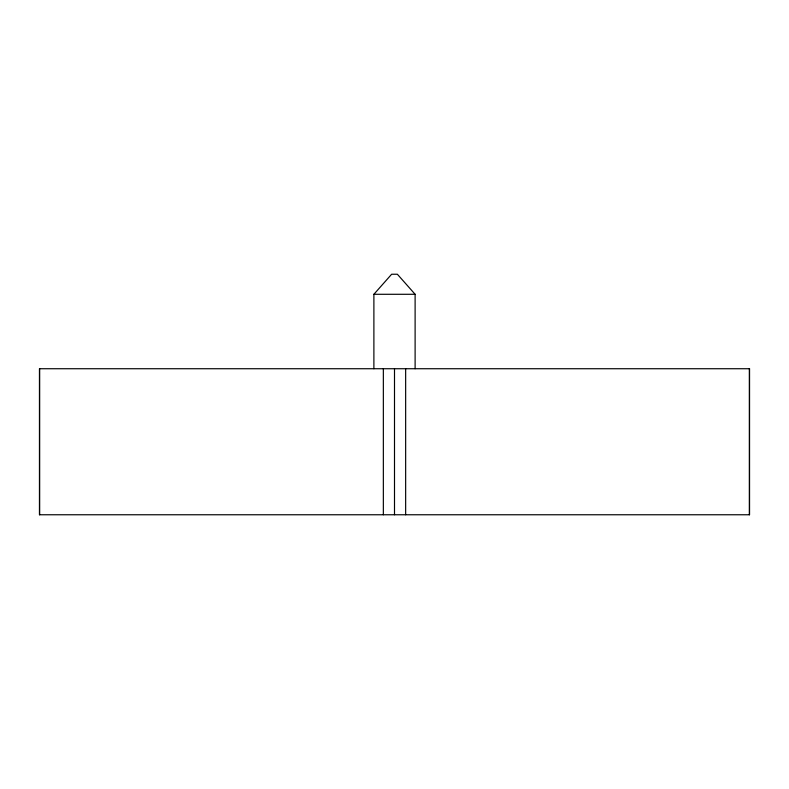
<?xml version="1.0" encoding="UTF-8"?>
<svg xmlns="http://www.w3.org/2000/svg" width="789" height="789" viewBox="0 0 789 789"><rect width="100%" height="100%" fill="white"/><g stroke="black" fill="none" stroke-linecap="round" stroke-linejoin="round"><path stroke-width="1.18" d="M373.887 368.729L373.887 294.287L391.64 274.237L397.36 274.237L415.113 294.287L415.113 368.729M373.887 294.287L415.113 294.287M749.372 368.729L749.372 514.763M405.654 368.729L405.654 514.763M394.5 368.729L394.5 514.763M383.346 368.729L383.346 514.763M39.628 368.729L39.628 514.763M749.55 368.729L39.45 368.729L39.45 514.763L749.55 514.763L749.55 368.729"/></g></svg>
